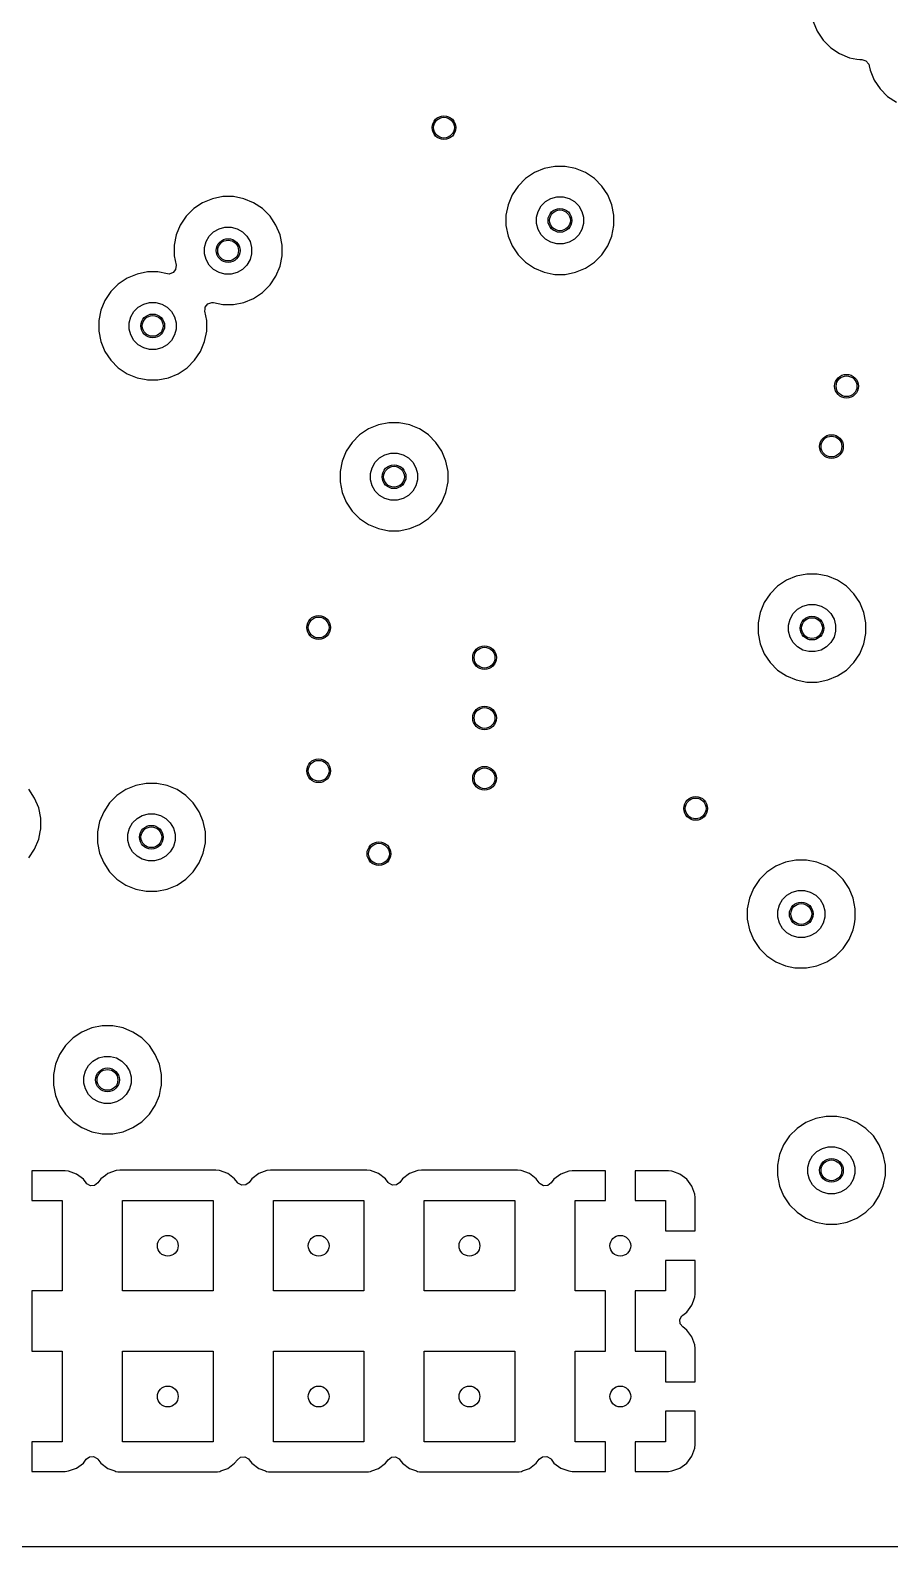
# Model space of a CAD drawing. Extents: x -2.18 to 1.8, y 0.44 to 2.81.
# Drawn here: x -0.631 to -0.061, y 0.435 to 1.441 of the extents above; entities that cross this region are included whole.
import ezdxf

# ---------------------------------------------------------------- set-up
doc = ezdxf.new("R2010")
doc.units = 0
doc.header["$MEASUREMENT"] = 0
doc.layers.add('BLACK', color=7, linetype='CONTINUOUS')

msp = doc.modelspace()

# ---------------------------------------------------------------- linework, layer by layer
at = {"layer": 'BLACK', "linetype": 'CONTINUOUS'}
for p, q in [((-0.1121, 1.4469), (-0.1094, 1.4404)), ((-0.1094, 1.4404), (-0.1094, 1.4404)), ((-0.1094, 1.4404), (-0.1055, 1.4345)), ((-0.1055, 1.4345), (-0.1055, 1.4345)), ((-0.1055, 1.4345), (-0.1005, 1.4295)), ((-0.1005, 1.4295), (-0.1005, 1.4295)), ((-0.1005, 1.4295), (-0.0946, 1.4256)), ((-0.0946, 1.4256), (-0.0946, 1.4256)), ((-0.0946, 1.4256), (-0.0946, 1.4256)), ((-0.0946, 1.4256), (-0.0881, 1.4229)), ((-0.0881, 1.4229), (-0.0831, 1.4219)), ((-0.0831, 1.4219), (-0.0812, 1.4216)), ((-0.0812, 1.4216), (-0.0812, 1.4216)), ((-0.0812, 1.4216), (-0.0812, 1.4216)), ((-0.0812, 1.4216), (-0.0798, 1.4216)), ((-0.0798, 1.4216), (-0.0772, 1.4208)), ((-0.0772, 1.4208), (-0.0753, 1.4187)), ((-0.0753, 1.4187), (-0.075, 1.4176)), ((-0.075, 1.4176), (-0.0744, 1.4146)), ((-0.0744, 1.4146), (-0.0744, 1.4146)), ((-0.0744, 1.4146), (-0.0717, 1.4081)), ((-0.0717, 1.4081), (-0.0717, 1.4081)), ((-0.0717, 1.4081), (-0.0678, 1.4022)), ((-0.0678, 1.4022), (-0.0678, 1.4022)), ((-0.0678, 1.4022), (-0.0628, 1.3972)), ((-0.0628, 1.3972), (-0.0628, 1.3972)), ((-0.0628, 1.3972), (-0.0569, 1.3933)), ((-0.2904, 1.3494), (-0.2969, 1.3467)), ((-0.2835, 1.3508), (-0.2904, 1.3494)), ((-0.2904, 1.3494), (-0.2904, 1.3494)), ((-0.2765, 1.3508), (-0.2835, 1.3508)), ((-0.2835, 1.3508), (-0.2835, 1.3508)), ((-0.2696, 1.3494), (-0.2765, 1.3508)), ((-0.2765, 1.3508), (-0.2765, 1.3508)), ((-0.2631, 1.3467), (-0.2696, 1.3494)), ((-0.2696, 1.3494), (-0.2696, 1.3494)), ((-0.3078, 1.3378), (-0.3117, 1.3319)), ((-0.3028, 1.3428), (-0.3078, 1.3378)), ((-0.3078, 1.3378), (-0.3078, 1.3378)), ((-0.2969, 1.3467), (-0.3028, 1.3428)), ((-0.3028, 1.3428), (-0.3028, 1.3428)), ((-0.2969, 1.3467), (-0.2969, 1.3467)), ((-0.2572, 1.3428), (-0.2631, 1.3467)), ((-0.2631, 1.3467), (-0.2631, 1.3467)), ((-0.2522, 1.3378), (-0.2572, 1.3428)), ((-0.2572, 1.3428), (-0.2572, 1.3428)), ((-0.2483, 1.3319), (-0.2522, 1.3378)), ((-0.2522, 1.3378), (-0.2522, 1.3378)), ((-0.5104, 1.3294), (-0.5169, 1.3267)), ((-0.5035, 1.3308), (-0.5104, 1.3294)), ((-0.5104, 1.3294), (-0.5104, 1.3294)), ((-0.4965, 1.3308), (-0.5035, 1.3308)), ((-0.5035, 1.3308), (-0.5035, 1.3308)), ((-0.4896, 1.3294), (-0.4965, 1.3308)), ((-0.4965, 1.3308), (-0.4965, 1.3308)), ((-0.4831, 1.3267), (-0.4896, 1.3294)), ((-0.4896, 1.3294), (-0.4896, 1.3294)), ((-0.3117, 1.3319), (-0.3144, 1.3254)), ((-0.3117, 1.3319), (-0.3117, 1.3319)), ((-0.2925, 1.3246), (-0.2896, 1.3275)), ((-0.2896, 1.3275), (-0.286, 1.3295)), ((-0.286, 1.3295), (-0.2821, 1.3306)), ((-0.2821, 1.3306), (-0.2779, 1.3306)), ((-0.2779, 1.3306), (-0.274, 1.3295)), ((-0.274, 1.3295), (-0.2704, 1.3275)), ((-0.2704, 1.3275), (-0.2675, 1.3246)), ((-0.2456, 1.3254), (-0.2483, 1.3319)), ((-0.2483, 1.3319), (-0.2483, 1.3319)), ((-0.2483, 1.3319), (-0.2483, 1.3319)), ((-0.5278, 1.3178), (-0.5317, 1.3119)), ((-0.5228, 1.3228), (-0.5278, 1.3178)), ((-0.5278, 1.3178), (-0.5278, 1.3178)), ((-0.5169, 1.3267), (-0.5228, 1.3228)), ((-0.5228, 1.3228), (-0.5228, 1.3228)), ((-0.5169, 1.3267), (-0.5169, 1.3267)), ((-0.4772, 1.3228), (-0.4831, 1.3267)), ((-0.4831, 1.3267), (-0.4831, 1.3267)), ((-0.4729, 1.3185), (-0.4772, 1.3228)), ((-0.4772, 1.3228), (-0.4772, 1.3228)), ((-0.4722, 1.3178), (-0.4729, 1.3185)), ((-0.471, 1.3161), (-0.4722, 1.3178)), ((-0.4722, 1.3178), (-0.4722, 1.3178)), ((-0.3144, 1.3254), (-0.3158, 1.3185)), ((-0.3158, 1.3185), (-0.3158, 1.3115)), ((-0.3144, 1.3254), (-0.3144, 1.3254)), ((-0.2956, 1.3171), (-0.2945, 1.321)), ((-0.2945, 1.321), (-0.2925, 1.3246)), ((-0.2675, 1.3246), (-0.2655, 1.321)), ((-0.2655, 1.321), (-0.2644, 1.3171)), ((-0.2442, 1.3185), (-0.2456, 1.3254)), ((-0.2442, 1.3115), (-0.2442, 1.3185)), ((-0.5317, 1.3119), (-0.5344, 1.3054)), ((-0.5317, 1.3119), (-0.5317, 1.3119)), ((-0.5125, 1.3046), (-0.5096, 1.3075)), ((-0.5096, 1.3075), (-0.506, 1.3095)), ((-0.506, 1.3095), (-0.5021, 1.3106)), ((-0.5021, 1.3106), (-0.4979, 1.3106)), ((-0.4979, 1.3106), (-0.494, 1.3095)), ((-0.494, 1.3095), (-0.4904, 1.3075)), ((-0.4904, 1.3075), (-0.4875, 1.3046)), ((-0.4683, 1.3119), (-0.471, 1.3161)), ((-0.471, 1.3161), (-0.471, 1.3161)), ((-0.4656, 1.3054), (-0.4683, 1.3119)), ((-0.4683, 1.3119), (-0.4683, 1.3119)), ((-0.4683, 1.3119), (-0.4683, 1.3119)), ((-0.3158, 1.3115), (-0.3144, 1.3046)), ((-0.2956, 1.3129), (-0.2956, 1.3171)), ((-0.2945, 1.309), (-0.2956, 1.3129)), ((-0.2925, 1.3054), (-0.2945, 1.309)), ((-0.2655, 1.309), (-0.2675, 1.3054)), ((-0.2644, 1.3129), (-0.2655, 1.309)), ((-0.2644, 1.3171), (-0.2644, 1.3129)), ((-0.2456, 1.3046), (-0.2442, 1.3115)), ((-0.5344, 1.3054), (-0.5358, 1.2985)), ((-0.5358, 1.2985), (-0.5358, 1.2915)), ((-0.5344, 1.3054), (-0.5344, 1.3054)), ((-0.5156, 1.2971), (-0.5145, 1.301)), ((-0.5145, 1.301), (-0.5125, 1.3046)), ((-0.4875, 1.3046), (-0.4855, 1.301)), ((-0.4855, 1.301), (-0.4844, 1.2971)), ((-0.4642, 1.2985), (-0.4656, 1.3054)), ((-0.4642, 1.2915), (-0.4642, 1.2985)), ((-0.3144, 1.3046), (-0.3144, 1.3046)), ((-0.3144, 1.3046), (-0.3117, 1.2981)), ((-0.3117, 1.2981), (-0.3117, 1.2981)), ((-0.3117, 1.2981), (-0.3078, 1.2922)), ((-0.2896, 1.3025), (-0.2925, 1.3054)), ((-0.286, 1.3005), (-0.2896, 1.3025)), ((-0.2821, 1.2994), (-0.286, 1.3005)), ((-0.2779, 1.2994), (-0.2821, 1.2994)), ((-0.274, 1.3005), (-0.2779, 1.2994)), ((-0.2704, 1.3025), (-0.274, 1.3005)), ((-0.2675, 1.3054), (-0.2704, 1.3025)), ((-0.2522, 1.2922), (-0.2483, 1.2981)), ((-0.2483, 1.2981), (-0.2456, 1.3046)), ((-0.5358, 1.2915), (-0.5345, 1.2853)), ((-0.5156, 1.2929), (-0.5156, 1.2971)), ((-0.5145, 1.289), (-0.5156, 1.2929)), ((-0.5125, 1.2854), (-0.5145, 1.289)), ((-0.4855, 1.289), (-0.4875, 1.2854)), ((-0.4844, 1.2929), (-0.4855, 1.289)), ((-0.4844, 1.2971), (-0.4844, 1.2929)), ((-0.4656, 1.2846), (-0.4642, 1.2915)), ((-0.3078, 1.2922), (-0.3078, 1.2922)), ((-0.3078, 1.2922), (-0.3028, 1.2872)), ((-0.3028, 1.2872), (-0.3028, 1.2872)), ((-0.3028, 1.2872), (-0.2969, 1.2833)), ((-0.2631, 1.2833), (-0.2572, 1.2872)), ((-0.2572, 1.2872), (-0.2559, 1.2885)), ((-0.2559, 1.2885), (-0.2522, 1.2922)), ((-0.5604, 1.2794), (-0.5669, 1.2767)), ((-0.5535, 1.2808), (-0.5604, 1.2794)), ((-0.5604, 1.2794), (-0.5604, 1.2794)), ((-0.5465, 1.2808), (-0.5535, 1.2808)), ((-0.5535, 1.2808), (-0.5535, 1.2808)), ((-0.5403, 1.2795), (-0.5465, 1.2808)), ((-0.5465, 1.2808), (-0.5465, 1.2808)), ((-0.5391, 1.2794), (-0.5403, 1.2795)), ((-0.5365, 1.2804), (-0.5391, 1.2794)), ((-0.5348, 1.2825), (-0.5365, 1.2804)), ((-0.5345, 1.2853), (-0.5348, 1.2825)), ((-0.5096, 1.2825), (-0.5125, 1.2854)), ((-0.506, 1.2805), (-0.5096, 1.2825)), ((-0.5021, 1.2794), (-0.506, 1.2805)), ((-0.4979, 1.2794), (-0.5021, 1.2794)), ((-0.494, 1.2805), (-0.4979, 1.2794)), ((-0.4904, 1.2825), (-0.494, 1.2805)), ((-0.4875, 1.2854), (-0.4904, 1.2825)), ((-0.4722, 1.2722), (-0.4683, 1.2781)), ((-0.4683, 1.2781), (-0.4656, 1.2846)), ((-0.2969, 1.2833), (-0.2969, 1.2833)), ((-0.2969, 1.2833), (-0.2969, 1.2833)), ((-0.2969, 1.2833), (-0.2904, 1.2806)), ((-0.2904, 1.2806), (-0.2846, 1.2794)), ((-0.2846, 1.2794), (-0.2835, 1.2792)), ((-0.2835, 1.2792), (-0.2835, 1.2792)), ((-0.2835, 1.2792), (-0.2835, 1.2792)), ((-0.2835, 1.2792), (-0.2765, 1.2792)), ((-0.2765, 1.2792), (-0.2696, 1.2806)), ((-0.2765, 1.2792), (-0.2765, 1.2792)), ((-0.2696, 1.2806), (-0.2631, 1.2833)), ((-0.5778, 1.2678), (-0.5817, 1.2619)), ((-0.5728, 1.2728), (-0.5778, 1.2678)), ((-0.5778, 1.2678), (-0.5778, 1.2678)), ((-0.5669, 1.2767), (-0.5728, 1.2728)), ((-0.5728, 1.2728), (-0.5728, 1.2728)), ((-0.5669, 1.2767), (-0.5669, 1.2767)), ((-0.4831, 1.2633), (-0.4772, 1.2672)), ((-0.4772, 1.2672), (-0.4722, 1.2722)), ((-0.5817, 1.2619), (-0.5844, 1.2554)), ((-0.5817, 1.2619), (-0.5817, 1.2619)), ((-0.5625, 1.2546), (-0.5596, 1.2575)), ((-0.5596, 1.2575), (-0.556, 1.2595)), ((-0.556, 1.2595), (-0.5521, 1.2606)), ((-0.5521, 1.2606), (-0.5479, 1.2606)), ((-0.5479, 1.2606), (-0.544, 1.2595)), ((-0.544, 1.2595), (-0.5404, 1.2575)), ((-0.5404, 1.2575), (-0.5375, 1.2546)), ((-0.5153, 1.2561), (-0.5152, 1.2575)), ((-0.5152, 1.2575), (-0.5144, 1.2586)), ((-0.5152, 1.2575), (-0.5152, 1.2575)), ((-0.5152, 1.2575), (-0.5152, 1.2575)), ((-0.5144, 1.2586), (-0.5135, 1.2596)), ((-0.5135, 1.2597), (-0.5122, 1.2601)), ((-0.5135, 1.2596), (-0.5135, 1.2597)), ((-0.5135, 1.2596), (-0.5135, 1.2596)), ((-0.5122, 1.2601), (-0.5109, 1.2606)), ((-0.5109, 1.2606), (-0.5109, 1.2606)), ((-0.5109, 1.2606), (-0.5109, 1.2606)), ((-0.5109, 1.2606), (-0.5109, 1.2605)), ((-0.5109, 1.2605), (-0.5097, 1.2605)), ((-0.5097, 1.2605), (-0.5035, 1.2592)), ((-0.5035, 1.2592), (-0.5035, 1.2592)), ((-0.5035, 1.2592), (-0.5035, 1.2592)), ((-0.5035, 1.2592), (-0.4965, 1.2592)), ((-0.4965, 1.2592), (-0.4896, 1.2606)), ((-0.4965, 1.2592), (-0.4965, 1.2592)), ((-0.4896, 1.2606), (-0.4831, 1.2633)), ((-0.5844, 1.2554), (-0.5858, 1.2485)), ((-0.5858, 1.2485), (-0.5858, 1.2415)), ((-0.5844, 1.2554), (-0.5844, 1.2554)), ((-0.5656, 1.2471), (-0.5645, 1.251)), ((-0.5656, 1.2429), (-0.5656, 1.2471)), ((-0.5645, 1.251), (-0.5625, 1.2546)), ((-0.5375, 1.2546), (-0.5355, 1.251)), ((-0.5355, 1.251), (-0.5344, 1.2471)), ((-0.5344, 1.2471), (-0.5344, 1.2429)), ((-0.5155, 1.2548), (-0.5153, 1.2561)), ((-0.5155, 1.2547), (-0.5155, 1.2548)), ((-0.5142, 1.2485), (-0.5155, 1.2547)), ((-0.5142, 1.2415), (-0.5142, 1.2485)), ((-0.5142, 1.2485), (-0.5142, 1.2485)), ((-0.5858, 1.2415), (-0.5844, 1.2346)), ((-0.5645, 1.239), (-0.5656, 1.2429)), ((-0.5625, 1.2354), (-0.5645, 1.239)), ((-0.5355, 1.239), (-0.5375, 1.2354)), ((-0.5344, 1.2429), (-0.5355, 1.239)), ((-0.5156, 1.2346), (-0.5142, 1.2415)), ((-0.5844, 1.2346), (-0.5844, 1.2346)), ((-0.5844, 1.2346), (-0.5817, 1.2281)), ((-0.5817, 1.2281), (-0.5817, 1.2281)), ((-0.5817, 1.2281), (-0.5778, 1.2222)), ((-0.5596, 1.2325), (-0.5625, 1.2354)), ((-0.556, 1.2305), (-0.5596, 1.2325)), ((-0.5521, 1.2294), (-0.556, 1.2305)), ((-0.5479, 1.2294), (-0.5521, 1.2294)), ((-0.544, 1.2305), (-0.5479, 1.2294)), ((-0.5404, 1.2325), (-0.544, 1.2305)), ((-0.5375, 1.2354), (-0.5404, 1.2325)), ((-0.5222, 1.2222), (-0.5183, 1.2281)), ((-0.5183, 1.2281), (-0.5156, 1.2346)), ((-0.5778, 1.2222), (-0.5778, 1.2222)), ((-0.5778, 1.2222), (-0.5728, 1.2172)), ((-0.5728, 1.2172), (-0.5728, 1.2172)), ((-0.5728, 1.2172), (-0.5669, 1.2133)), ((-0.5331, 1.2133), (-0.5272, 1.2172)), ((-0.5272, 1.2172), (-0.5222, 1.2222)), ((-0.5669, 1.2133), (-0.5669, 1.2133)), ((-0.5669, 1.2133), (-0.5669, 1.2133)), ((-0.5669, 1.2133), (-0.5604, 1.2106)), ((-0.5604, 1.2106), (-0.5543, 1.2094)), ((-0.5543, 1.2094), (-0.5535, 1.2092)), ((-0.5535, 1.2092), (-0.5535, 1.2092)), ((-0.5535, 1.2092), (-0.5535, 1.2092)), ((-0.5535, 1.2092), (-0.5465, 1.2092)), ((-0.5465, 1.2092), (-0.5396, 1.2106)), ((-0.5465, 1.2092), (-0.5465, 1.2092)), ((-0.5396, 1.2106), (-0.5331, 1.2133)), ((-0.4069, 1.1767), (-0.4128, 1.1728)), ((-0.4004, 1.1794), (-0.4069, 1.1767)), ((-0.4069, 1.1767), (-0.4069, 1.1767)), ((-0.3935, 1.1808), (-0.4004, 1.1794)), ((-0.4004, 1.1794), (-0.4004, 1.1794)), ((-0.3865, 1.1808), (-0.3935, 1.1808)), ((-0.3935, 1.1808), (-0.3935, 1.1808)), ((-0.3796, 1.1794), (-0.3865, 1.1808)), ((-0.3865, 1.1808), (-0.3865, 1.1808)), ((-0.3775, 1.1785), (-0.3796, 1.1794)), ((-0.3796, 1.1794), (-0.3796, 1.1794)), ((-0.3731, 1.1767), (-0.3775, 1.1785)), ((-0.3701, 1.1747), (-0.3731, 1.1767)), ((-0.3731, 1.1767), (-0.3731, 1.1767)), ((-0.4178, 1.1678), (-0.4217, 1.1619)), ((-0.4128, 1.1728), (-0.4178, 1.1678)), ((-0.4178, 1.1678), (-0.4178, 1.1678)), ((-0.4128, 1.1728), (-0.4128, 1.1728)), ((-0.3672, 1.1728), (-0.3701, 1.1747)), ((-0.3622, 1.1678), (-0.3672, 1.1728)), ((-0.3672, 1.1728), (-0.3672, 1.1728)), ((-0.3583, 1.1619), (-0.3622, 1.1678)), ((-0.3622, 1.1678), (-0.3622, 1.1678)), ((-0.4217, 1.1619), (-0.4244, 1.1554)), ((-0.4217, 1.1619), (-0.4217, 1.1619)), ((-0.4025, 1.1546), (-0.3996, 1.1575)), ((-0.3996, 1.1575), (-0.396, 1.1595)), ((-0.396, 1.1595), (-0.3921, 1.1606)), ((-0.3921, 1.1606), (-0.3879, 1.1606)), ((-0.3879, 1.1606), (-0.384, 1.1595)), ((-0.384, 1.1595), (-0.3804, 1.1575)), ((-0.3804, 1.1575), (-0.3775, 1.1546)), ((-0.3556, 1.1554), (-0.3583, 1.1619)), ((-0.3583, 1.1619), (-0.3583, 1.1619)), ((-0.3583, 1.1619), (-0.3583, 1.1619)), ((-0.4244, 1.1554), (-0.4258, 1.1485)), ((-0.4258, 1.1485), (-0.4258, 1.1415)), ((-0.4244, 1.1554), (-0.4244, 1.1554)), ((-0.4056, 1.1471), (-0.4045, 1.151)), ((-0.4056, 1.1429), (-0.4056, 1.1471)), ((-0.4045, 1.151), (-0.4025, 1.1546)), ((-0.3775, 1.1546), (-0.3755, 1.151)), ((-0.3755, 1.151), (-0.3744, 1.1471)), ((-0.3744, 1.1471), (-0.3744, 1.1429)), ((-0.3542, 1.1485), (-0.3556, 1.1554)), ((-0.3542, 1.1415), (-0.3542, 1.1485)), ((-0.4258, 1.1415), (-0.4244, 1.1346)), ((-0.4045, 1.139), (-0.4056, 1.1429)), ((-0.4025, 1.1354), (-0.4045, 1.139)), ((-0.3755, 1.139), (-0.3775, 1.1354)), ((-0.3744, 1.1429), (-0.3755, 1.139)), ((-0.3556, 1.1346), (-0.3542, 1.1415)), ((-0.4244, 1.1346), (-0.4244, 1.1346)), ((-0.4244, 1.1346), (-0.4217, 1.1281)), ((-0.4217, 1.1281), (-0.4217, 1.1281)), ((-0.4217, 1.1281), (-0.4178, 1.1222)), ((-0.3996, 1.1325), (-0.4025, 1.1354)), ((-0.396, 1.1305), (-0.3996, 1.1325)), ((-0.3921, 1.1294), (-0.396, 1.1305)), ((-0.3879, 1.1294), (-0.3921, 1.1294)), ((-0.384, 1.1305), (-0.3879, 1.1294)), ((-0.3804, 1.1325), (-0.384, 1.1305)), ((-0.3775, 1.1354), (-0.3804, 1.1325)), ((-0.3622, 1.1222), (-0.3583, 1.1281)), ((-0.3583, 1.1281), (-0.3556, 1.1346)), ((-0.4178, 1.1222), (-0.4178, 1.1222)), ((-0.4178, 1.1222), (-0.4128, 1.1172)), ((-0.4128, 1.1172), (-0.4128, 1.1172)), ((-0.4128, 1.1172), (-0.4069, 1.1133)), ((-0.3731, 1.1133), (-0.3672, 1.1172)), ((-0.3672, 1.1172), (-0.3622, 1.1222)), ((-0.4069, 1.1133), (-0.4069, 1.1133)), ((-0.4069, 1.1133), (-0.4069, 1.1133)), ((-0.4069, 1.1133), (-0.4004, 1.1106)), ((-0.4004, 1.1106), (-0.3935, 1.1092)), ((-0.3935, 1.1092), (-0.3935, 1.1092)), ((-0.3935, 1.1092), (-0.3935, 1.1092)), ((-0.3935, 1.1092), (-0.3865, 1.1092)), ((-0.3865, 1.1092), (-0.3796, 1.1106)), ((-0.3865, 1.1092), (-0.3865, 1.1092)), ((-0.3796, 1.1106), (-0.3731, 1.1133)), ((-0.1298, 1.0763), (-0.1357, 1.0724)), ((-0.1233, 1.079), (-0.1298, 1.0763)), ((-0.1298, 1.0763), (-0.1298, 1.0763)), ((-0.1164, 1.0803), (-0.1233, 1.079)), ((-0.1233, 1.079), (-0.1233, 1.079)), ((-0.1094, 1.0803), (-0.1164, 1.0803)), ((-0.1164, 1.0803), (-0.1164, 1.0803)), ((-0.1024, 1.079), (-0.1094, 1.0803)), ((-0.1094, 1.0803), (-0.1094, 1.0803)), ((-0.0959, 1.0763), (-0.1024, 1.079)), ((-0.1024, 1.079), (-0.1024, 1.079)), ((-0.0901, 1.0724), (-0.0959, 1.0763)), ((-0.0959, 1.0763), (-0.0959, 1.0763)), ((-0.1407, 1.0674), (-0.1446, 1.0615)), ((-0.1357, 1.0724), (-0.1407, 1.0674)), ((-0.1407, 1.0674), (-0.1407, 1.0674)), ((-0.1357, 1.0724), (-0.1357, 1.0724)), ((-0.0851, 1.0674), (-0.0901, 1.0724)), ((-0.0901, 1.0724), (-0.0901, 1.0724)), ((-0.0812, 1.0615), (-0.0851, 1.0674)), ((-0.0851, 1.0674), (-0.0851, 1.0674)), ((-0.1446, 1.0615), (-0.1473, 1.055)), ((-0.1446, 1.0615), (-0.1446, 1.0615)), ((-0.1254, 1.0542), (-0.1225, 1.0571)), ((-0.1225, 1.0571), (-0.1189, 1.0591)), ((-0.1189, 1.0591), (-0.1149, 1.0602)), ((-0.1149, 1.0602), (-0.1108, 1.0602)), ((-0.1108, 1.0602), (-0.1069, 1.0591)), ((-0.1069, 1.0591), (-0.1033, 1.0571)), ((-0.1033, 1.0571), (-0.1004, 1.0542)), ((-0.0785, 1.055), (-0.0812, 1.0615)), ((-0.0812, 1.0615), (-0.0812, 1.0615)), ((-0.0812, 1.0615), (-0.0812, 1.0615)), ((-0.1473, 1.055), (-0.1486, 1.0481)), ((-0.1486, 1.0481), (-0.1486, 1.041)), ((-0.1473, 1.055), (-0.1473, 1.055)), ((-0.1285, 1.0466), (-0.1274, 1.0506)), ((-0.1285, 1.0425), (-0.1285, 1.0466)), ((-0.1274, 1.0506), (-0.1254, 1.0542)), ((-0.1004, 1.0542), (-0.0983, 1.0506)), ((-0.0983, 1.0506), (-0.0973, 1.0466)), ((-0.0973, 1.0466), (-0.0973, 1.0425)), ((-0.0771, 1.0481), (-0.0785, 1.055)), ((-0.0771, 1.041), (-0.0771, 1.0481)), ((-0.1486, 1.041), (-0.1473, 1.0341)), ((-0.1274, 1.0385), (-0.1285, 1.0425)), ((-0.1254, 1.035), (-0.1274, 1.0385)), ((-0.0983, 1.0385), (-0.1004, 1.035)), ((-0.0973, 1.0425), (-0.0983, 1.0385)), ((-0.0785, 1.0341), (-0.0771, 1.041)), ((-0.1473, 1.0341), (-0.1473, 1.0341)), ((-0.1473, 1.0341), (-0.1446, 1.0276)), ((-0.1446, 1.0276), (-0.1446, 1.0276)), ((-0.1446, 1.0276), (-0.1407, 1.0218)), ((-0.1225, 1.0321), (-0.1254, 1.035)), ((-0.1189, 1.03), (-0.1225, 1.0321)), ((-0.1149, 1.029), (-0.1189, 1.03)), ((-0.1108, 1.029), (-0.1149, 1.029)), ((-0.1069, 1.03), (-0.1108, 1.029)), ((-0.1033, 1.0321), (-0.1069, 1.03)), ((-0.1004, 1.035), (-0.1033, 1.0321)), ((-0.0851, 1.0218), (-0.0812, 1.0276)), ((-0.0812, 1.0276), (-0.0785, 1.0341)), ((-0.1407, 1.0218), (-0.1407, 1.0218)), ((-0.1407, 1.0218), (-0.1357, 1.0168)), ((-0.1357, 1.0168), (-0.1357, 1.0168)), ((-0.1357, 1.0168), (-0.1298, 1.0129)), ((-0.0959, 1.0129), (-0.0901, 1.0168)), ((-0.0901, 1.0168), (-0.0851, 1.0218)), ((-0.1298, 1.0129), (-0.1298, 1.0129)), ((-0.1298, 1.0129), (-0.1298, 1.0129)), ((-0.1298, 1.0129), (-0.1233, 1.0102)), ((-0.1233, 1.0102), (-0.1164, 1.0088)), ((-0.1164, 1.0088), (-0.1164, 1.0088)), ((-0.1164, 1.0088), (-0.1164, 1.0088)), ((-0.1164, 1.0088), (-0.1094, 1.0088)), ((-0.1094, 1.0088), (-0.1024, 1.0102)), ((-0.1094, 1.0088), (-0.1094, 1.0088)), ((-0.1024, 1.0102), (-0.0959, 1.0129)), ((-0.6283, 0.9319), (-0.6322, 0.9378)), ((-0.5678, 0.9375), (-0.5737, 0.9336)), ((-0.5613, 0.9402), (-0.5678, 0.9375)), ((-0.5678, 0.9375), (-0.5678, 0.9375)), ((-0.5544, 0.9416), (-0.5613, 0.9402)), ((-0.5613, 0.9402), (-0.5613, 0.9402)), ((-0.5473, 0.9416), (-0.5544, 0.9416)), ((-0.5544, 0.9416), (-0.5544, 0.9416)), ((-0.5404, 0.9402), (-0.5473, 0.9416)), ((-0.5473, 0.9416), (-0.5473, 0.9416)), ((-0.5339, 0.9375), (-0.5404, 0.9402)), ((-0.5404, 0.9402), (-0.5404, 0.9402)), ((-0.528, 0.9336), (-0.5339, 0.9375)), ((-0.5339, 0.9375), (-0.5339, 0.9375)), ((-0.6256, 0.9254), (-0.6283, 0.9319)), ((-0.6283, 0.9319), (-0.6283, 0.9319)), ((-0.6283, 0.9319), (-0.6283, 0.9319)), ((-0.6242, 0.9185), (-0.6256, 0.9254)), ((-0.5786, 0.9287), (-0.5825, 0.9228)), ((-0.5737, 0.9336), (-0.5786, 0.9287)), ((-0.5786, 0.9287), (-0.5786, 0.9287)), ((-0.5737, 0.9336), (-0.5737, 0.9336)), ((-0.5231, 0.9287), (-0.528, 0.9336)), ((-0.528, 0.9336), (-0.528, 0.9336)), ((-0.5192, 0.9228), (-0.5231, 0.9287)), ((-0.5231, 0.9287), (-0.5231, 0.9287)), ((-0.6242, 0.9115), (-0.6242, 0.9185)), ((-0.5852, 0.9163), (-0.5866, 0.9094)), ((-0.5825, 0.9228), (-0.5852, 0.9163)), ((-0.5852, 0.9163), (-0.5852, 0.9163)), ((-0.5825, 0.9228), (-0.5825, 0.9228)), ((-0.5654, 0.9119), (-0.5633, 0.9154)), ((-0.5633, 0.9154), (-0.5604, 0.9183)), ((-0.5604, 0.9183), (-0.5569, 0.9204)), ((-0.5569, 0.9204), (-0.5529, 0.9215)), ((-0.5529, 0.9215), (-0.5488, 0.9215)), ((-0.5488, 0.9215), (-0.5448, 0.9204)), ((-0.5448, 0.9204), (-0.5413, 0.9183)), ((-0.5413, 0.9183), (-0.5384, 0.9154)), ((-0.5384, 0.9154), (-0.5363, 0.9119)), ((-0.5174, 0.9185), (-0.5192, 0.9228)), ((-0.5192, 0.9228), (-0.5192, 0.9228)), ((-0.5192, 0.9228), (-0.5192, 0.9228)), ((-0.5192, 0.9228), (-0.5192, 0.9228)), ((-0.5165, 0.9163), (-0.5174, 0.9185)), ((-0.5151, 0.9094), (-0.5165, 0.9163)), ((-0.6256, 0.9046), (-0.6247, 0.9094)), ((-0.6247, 0.9094), (-0.6242, 0.9115)), ((-0.5866, 0.9094), (-0.5866, 0.9023)), ((-0.5665, 0.9079), (-0.5654, 0.9119)), ((-0.5665, 0.9038), (-0.5665, 0.9079)), ((-0.5363, 0.9119), (-0.5352, 0.9079)), ((-0.5352, 0.9079), (-0.5352, 0.9038)), ((-0.5151, 0.9023), (-0.5151, 0.9094)), ((-0.6322, 0.8922), (-0.6283, 0.8981)), ((-0.6283, 0.8981), (-0.6256, 0.9046)), ((-0.5866, 0.9023), (-0.5852, 0.8954)), ((-0.5852, 0.8954), (-0.5852, 0.8954)), ((-0.5852, 0.8954), (-0.5825, 0.8889)), ((-0.5654, 0.8998), (-0.5665, 0.9038)), ((-0.5633, 0.8963), (-0.5654, 0.8998)), ((-0.5604, 0.8934), (-0.5633, 0.8963)), ((-0.5384, 0.8963), (-0.5413, 0.8934)), ((-0.5363, 0.8998), (-0.5384, 0.8963)), ((-0.5352, 0.9038), (-0.5363, 0.8998)), ((-0.5192, 0.8889), (-0.5165, 0.8954)), ((-0.5165, 0.8954), (-0.5151, 0.9023)), ((-0.5825, 0.8889), (-0.5825, 0.8889)), ((-0.5825, 0.8889), (-0.5786, 0.883)), ((-0.5569, 0.8913), (-0.5604, 0.8934)), ((-0.5529, 0.8902), (-0.5569, 0.8913)), ((-0.5488, 0.8902), (-0.5529, 0.8902)), ((-0.5448, 0.8913), (-0.5488, 0.8902)), ((-0.5413, 0.8934), (-0.5448, 0.8913)), ((-0.5231, 0.883), (-0.5192, 0.8889)), ((-0.1369, 0.8867), (-0.1428, 0.8828)), ((-0.1304, 0.8894), (-0.1369, 0.8867)), ((-0.1369, 0.8867), (-0.1369, 0.8867)), ((-0.1235, 0.8908), (-0.1304, 0.8894)), ((-0.1304, 0.8894), (-0.1304, 0.8894)), ((-0.1165, 0.8908), (-0.1235, 0.8908)), ((-0.1235, 0.8908), (-0.1235, 0.8908)), ((-0.1096, 0.8894), (-0.1165, 0.8908)), ((-0.1165, 0.8908), (-0.1165, 0.8908)), ((-0.1031, 0.8867), (-0.1096, 0.8894)), ((-0.1096, 0.8894), (-0.1096, 0.8894)), ((-0.0972, 0.8828), (-0.1031, 0.8867)), ((-0.1031, 0.8867), (-0.1031, 0.8867)), ((-0.5786, 0.883), (-0.5786, 0.883)), ((-0.5786, 0.883), (-0.5737, 0.8781)), ((-0.5737, 0.8781), (-0.5737, 0.8781)), ((-0.5737, 0.8781), (-0.5678, 0.8742)), ((-0.5339, 0.8742), (-0.528, 0.8781)), ((-0.528, 0.8781), (-0.5231, 0.883)), ((-0.1478, 0.8778), (-0.1517, 0.8719)), ((-0.1428, 0.8828), (-0.1478, 0.8778)), ((-0.1478, 0.8778), (-0.1478, 0.8778)), ((-0.1428, 0.8828), (-0.1428, 0.8828)), ((-0.0922, 0.8778), (-0.0972, 0.8828)), ((-0.0972, 0.8828), (-0.0972, 0.8828)), ((-0.0883, 0.8719), (-0.0922, 0.8778)), ((-0.0922, 0.8778), (-0.0922, 0.8778)), ((-0.5678, 0.8742), (-0.5678, 0.8742)), ((-0.5678, 0.8742), (-0.5678, 0.8742)), ((-0.5678, 0.8742), (-0.5613, 0.8715)), ((-0.5613, 0.8715), (-0.5544, 0.8701)), ((-0.5544, 0.8701), (-0.5544, 0.8701)), ((-0.5544, 0.8701), (-0.5544, 0.8701)), ((-0.5544, 0.8701), (-0.5473, 0.8701)), ((-0.5473, 0.8701), (-0.5404, 0.8715)), ((-0.5473, 0.8701), (-0.5473, 0.8701)), ((-0.5404, 0.8715), (-0.5339, 0.8742)), ((-0.1544, 0.8654), (-0.1558, 0.8585)), ((-0.1517, 0.8719), (-0.1544, 0.8654)), ((-0.1544, 0.8654), (-0.1544, 0.8654)), ((-0.1517, 0.8719), (-0.1517, 0.8719)), ((-0.1325, 0.8646), (-0.1296, 0.8675)), ((-0.1296, 0.8675), (-0.126, 0.8695)), ((-0.126, 0.8695), (-0.1221, 0.8706)), ((-0.1221, 0.8706), (-0.1179, 0.8706)), ((-0.1179, 0.8706), (-0.114, 0.8695)), ((-0.114, 0.8695), (-0.1104, 0.8675)), ((-0.1104, 0.8675), (-0.1075, 0.8646)), ((-0.0856, 0.8654), (-0.0883, 0.8719)), ((-0.0883, 0.8719), (-0.0883, 0.8719)), ((-0.0883, 0.8719), (-0.0883, 0.8719)), ((-0.0842, 0.8585), (-0.0856, 0.8654)), ((-0.1558, 0.8585), (-0.1558, 0.8515)), ((-0.1356, 0.8571), (-0.1345, 0.861)), ((-0.1356, 0.8529), (-0.1356, 0.8571)), ((-0.1345, 0.861), (-0.1325, 0.8646)), ((-0.1075, 0.8646), (-0.1055, 0.861)), ((-0.1055, 0.861), (-0.1044, 0.8571)), ((-0.1044, 0.8571), (-0.1044, 0.8529)), ((-0.0842, 0.8515), (-0.0842, 0.8585)), ((-0.1558, 0.8515), (-0.1544, 0.8446)), ((-0.1345, 0.849), (-0.1356, 0.8529)), ((-0.1325, 0.8454), (-0.1345, 0.849)), ((-0.1296, 0.8425), (-0.1325, 0.8454)), ((-0.1075, 0.8454), (-0.1104, 0.8425)), ((-0.1055, 0.849), (-0.1075, 0.8454)), ((-0.1044, 0.8529), (-0.1055, 0.849)), ((-0.0856, 0.8446), (-0.0848, 0.8485)), ((-0.0848, 0.8485), (-0.0842, 0.8515)), ((-0.1544, 0.8446), (-0.1544, 0.8446)), ((-0.1544, 0.8446), (-0.1517, 0.8381)), ((-0.1517, 0.8381), (-0.1517, 0.8381)), ((-0.1517, 0.8381), (-0.1478, 0.8322)), ((-0.126, 0.8405), (-0.1296, 0.8425)), ((-0.1221, 0.8394), (-0.126, 0.8405)), ((-0.1179, 0.8394), (-0.1221, 0.8394)), ((-0.114, 0.8405), (-0.1179, 0.8394)), ((-0.1104, 0.8425), (-0.114, 0.8405)), ((-0.0922, 0.8322), (-0.0883, 0.8381)), ((-0.0883, 0.8381), (-0.0856, 0.8446)), ((-0.1478, 0.8322), (-0.1478, 0.8322)), ((-0.1478, 0.8322), (-0.1428, 0.8272)), ((-0.1428, 0.8272), (-0.1428, 0.8272)), ((-0.1428, 0.8272), (-0.1369, 0.8233)), ((-0.1031, 0.8233), (-0.0972, 0.8272)), ((-0.0972, 0.8272), (-0.0922, 0.8322)), ((-0.1369, 0.8233), (-0.1369, 0.8233)), ((-0.1369, 0.8233), (-0.1369, 0.8233)), ((-0.1369, 0.8233), (-0.1304, 0.8206)), ((-0.1304, 0.8206), (-0.1243, 0.8194)), ((-0.1243, 0.8194), (-0.1235, 0.8192)), ((-0.1235, 0.8192), (-0.1235, 0.8192)), ((-0.1235, 0.8192), (-0.1235, 0.8192)), ((-0.1235, 0.8192), (-0.1165, 0.8192)), ((-0.1165, 0.8192), (-0.1096, 0.8206)), ((-0.1165, 0.8192), (-0.1165, 0.8192)), ((-0.1096, 0.8206), (-0.1031, 0.8233)), ((-0.5969, 0.7767), (-0.6028, 0.7728)), ((-0.5904, 0.7794), (-0.5969, 0.7767)), ((-0.5969, 0.7767), (-0.5969, 0.7767)), ((-0.5835, 0.7808), (-0.5904, 0.7794)), ((-0.5904, 0.7794), (-0.5904, 0.7794)), ((-0.5765, 0.7808), (-0.5835, 0.7808)), ((-0.5835, 0.7808), (-0.5835, 0.7808)), ((-0.5696, 0.7794), (-0.5765, 0.7808)), ((-0.5765, 0.7808), (-0.5765, 0.7808)), ((-0.5631, 0.7767), (-0.5696, 0.7794)), ((-0.5696, 0.7794), (-0.5696, 0.7794)), ((-0.5572, 0.7728), (-0.5631, 0.7767)), ((-0.5631, 0.7767), (-0.5631, 0.7767)), ((-0.6078, 0.7678), (-0.6117, 0.7619)), ((-0.6028, 0.7728), (-0.6078, 0.7678)), ((-0.6078, 0.7678), (-0.6078, 0.7678)), ((-0.6028, 0.7728), (-0.6028, 0.7728)), ((-0.5522, 0.7678), (-0.5572, 0.7728)), ((-0.5572, 0.7728), (-0.5572, 0.7728)), ((-0.5483, 0.7619), (-0.5522, 0.7678)), ((-0.5522, 0.7678), (-0.5522, 0.7678)), ((-0.6144, 0.7554), (-0.6158, 0.7485)), ((-0.6117, 0.7619), (-0.6144, 0.7554)), ((-0.6144, 0.7554), (-0.6144, 0.7554)), ((-0.6117, 0.7619), (-0.6117, 0.7619)), ((-0.5945, 0.751), (-0.5925, 0.7546)), ((-0.5925, 0.7546), (-0.5896, 0.7575)), ((-0.5896, 0.7575), (-0.586, 0.7595)), ((-0.586, 0.7595), (-0.5821, 0.7606)), ((-0.5821, 0.7606), (-0.5779, 0.7606)), ((-0.5779, 0.7606), (-0.574, 0.7595)), ((-0.574, 0.7595), (-0.5704, 0.7575)), ((-0.5704, 0.7575), (-0.5675, 0.7546)), ((-0.5675, 0.7546), (-0.5655, 0.751)), ((-0.5456, 0.7554), (-0.5483, 0.7619)), ((-0.5483, 0.7619), (-0.5483, 0.7619)), ((-0.5483, 0.7619), (-0.5483, 0.7619)), ((-0.5442, 0.7485), (-0.5456, 0.7554)), ((-0.6158, 0.7485), (-0.6158, 0.7415)), ((-0.5956, 0.7471), (-0.5945, 0.751)), ((-0.5956, 0.7429), (-0.5956, 0.7471)), ((-0.5655, 0.751), (-0.5644, 0.7471)), ((-0.5644, 0.7471), (-0.5644, 0.7429)), ((-0.5442, 0.7415), (-0.5442, 0.7485)), ((-0.6158, 0.7415), (-0.6144, 0.7346)), ((-0.6144, 0.7346), (-0.6144, 0.7346)), ((-0.6144, 0.7346), (-0.6117, 0.7281)), ((-0.5945, 0.739), (-0.5956, 0.7429)), ((-0.5925, 0.7354), (-0.5945, 0.739)), ((-0.5896, 0.7325), (-0.5925, 0.7354)), ((-0.5675, 0.7354), (-0.5704, 0.7325)), ((-0.5655, 0.739), (-0.5675, 0.7354)), ((-0.5644, 0.7429), (-0.5655, 0.739)), ((-0.5483, 0.7281), (-0.5456, 0.7346)), ((-0.5456, 0.7346), (-0.5448, 0.7385)), ((-0.5448, 0.7385), (-0.5442, 0.7415)), ((-0.6117, 0.7281), (-0.6117, 0.7281)), ((-0.6117, 0.7281), (-0.6078, 0.7222)), ((-0.586, 0.7305), (-0.5896, 0.7325)), ((-0.5821, 0.7294), (-0.586, 0.7305)), ((-0.5779, 0.7294), (-0.5821, 0.7294)), ((-0.574, 0.7305), (-0.5779, 0.7294)), ((-0.5704, 0.7325), (-0.574, 0.7305)), ((-0.5522, 0.7222), (-0.5483, 0.7281)), ((-0.6078, 0.7222), (-0.6078, 0.7222)), ((-0.6078, 0.7222), (-0.6028, 0.7172)), ((-0.6028, 0.7172), (-0.6028, 0.7172)), ((-0.6028, 0.7172), (-0.5969, 0.7133)), ((-0.5631, 0.7133), (-0.5572, 0.7172)), ((-0.5572, 0.7172), (-0.5522, 0.7222)), ((-0.1169, 0.7167), (-0.1228, 0.7128)), ((-0.1104, 0.7194), (-0.1169, 0.7167)), ((-0.1169, 0.7167), (-0.1169, 0.7167)), ((-0.1035, 0.7208), (-0.1104, 0.7194)), ((-0.1104, 0.7194), (-0.1104, 0.7194)), ((-0.0965, 0.7208), (-0.1035, 0.7208)), ((-0.1035, 0.7208), (-0.1035, 0.7208)), ((-0.0896, 0.7194), (-0.0965, 0.7208)), ((-0.0965, 0.7208), (-0.0965, 0.7208)), ((-0.0831, 0.7167), (-0.0896, 0.7194)), ((-0.0896, 0.7194), (-0.0896, 0.7194)), ((-0.0772, 0.7128), (-0.0831, 0.7167)), ((-0.0831, 0.7167), (-0.0831, 0.7167)), ((-0.5969, 0.7133), (-0.5969, 0.7133)), ((-0.5969, 0.7133), (-0.5969, 0.7133)), ((-0.5969, 0.7133), (-0.5904, 0.7106)), ((-0.5904, 0.7106), (-0.5835, 0.7092)), ((-0.5835, 0.7092), (-0.5835, 0.7092)), ((-0.5835, 0.7092), (-0.5835, 0.7092)), ((-0.5835, 0.7092), (-0.5765, 0.7092)), ((-0.5765, 0.7092), (-0.5696, 0.7106)), ((-0.5765, 0.7092), (-0.5765, 0.7092)), ((-0.5696, 0.7106), (-0.5631, 0.7133)), ((-0.1278, 0.7078), (-0.1317, 0.7019)), ((-0.1228, 0.7128), (-0.1278, 0.7078)), ((-0.1278, 0.7078), (-0.1278, 0.7078)), ((-0.1228, 0.7128), (-0.1228, 0.7128)), ((-0.0722, 0.7078), (-0.0772, 0.7128)), ((-0.0772, 0.7128), (-0.0772, 0.7128)), ((-0.0683, 0.7019), (-0.0722, 0.7078)), ((-0.0722, 0.7078), (-0.0722, 0.7078)), ((-0.1344, 0.6954), (-0.1358, 0.6885)), ((-0.1317, 0.7019), (-0.1344, 0.6954)), ((-0.1344, 0.6954), (-0.1344, 0.6954)), ((-0.1317, 0.7019), (-0.1317, 0.7019)), ((-0.1145, 0.691), (-0.1125, 0.6946)), ((-0.1125, 0.6946), (-0.1096, 0.6975)), ((-0.1096, 0.6975), (-0.106, 0.6995)), ((-0.106, 0.6995), (-0.1021, 0.7006)), ((-0.1021, 0.7006), (-0.0979, 0.7006)), ((-0.0979, 0.7006), (-0.094, 0.6995)), ((-0.094, 0.6995), (-0.0904, 0.6975)), ((-0.0904, 0.6975), (-0.0875, 0.6946)), ((-0.0875, 0.6946), (-0.0855, 0.691)), ((-0.0656, 0.6954), (-0.0683, 0.7019)), ((-0.0683, 0.7019), (-0.0683, 0.7019)), ((-0.0683, 0.7019), (-0.0683, 0.7019)), ((-0.0642, 0.6885), (-0.0656, 0.6954)), ((-0.6081, 0.6847), (-0.6302, 0.6847)), ((-0.6302, 0.6847), (-0.6302, 0.665)), ((-0.6058, 0.6844), (-0.6081, 0.6847)), ((-0.6005, 0.6825), (-0.6058, 0.6844)), ((-0.6058, 0.6844), (-0.6058, 0.6844)), ((-0.5743, 0.6848), (-0.5797, 0.6828)), ((-0.5719, 0.685), (-0.5743, 0.6848)), ((-0.5743, 0.6848), (-0.5743, 0.6848)), ((-0.5081, 0.685), (-0.5719, 0.685)), ((-0.5719, 0.685), (-0.5719, 0.685)), ((-0.5057, 0.6848), (-0.5081, 0.685)), ((-0.5081, 0.685), (-0.5081, 0.685)), ((-0.5003, 0.6828), (-0.5057, 0.6848)), ((-0.4743, 0.6848), (-0.4797, 0.6828)), ((-0.4719, 0.685), (-0.4743, 0.6848)), ((-0.4743, 0.6848), (-0.4743, 0.6848)), ((-0.4081, 0.685), (-0.4719, 0.685)), ((-0.4719, 0.685), (-0.4719, 0.685)), ((-0.4057, 0.6848), (-0.4081, 0.685)), ((-0.4081, 0.685), (-0.4081, 0.685)), ((-0.4003, 0.6828), (-0.4057, 0.6848)), ((-0.3743, 0.6848), (-0.3797, 0.6828)), ((-0.3719, 0.685), (-0.3743, 0.6848)), ((-0.3743, 0.6848), (-0.3743, 0.6848)), ((-0.3081, 0.685), (-0.3719, 0.685)), ((-0.3719, 0.685), (-0.3719, 0.685)), ((-0.3057, 0.6848), (-0.3081, 0.685)), ((-0.3081, 0.685), (-0.3081, 0.685)), ((-0.3003, 0.6828), (-0.3057, 0.6848)), ((-0.2742, 0.6844), (-0.2795, 0.6825)), ((-0.2719, 0.6847), (-0.2742, 0.6844)), ((-0.2742, 0.6844), (-0.2742, 0.6844)), ((-0.2498, 0.6847), (-0.2719, 0.6847)), ((-0.2498, 0.665), (-0.2498, 0.6847)), ((-0.2081, 0.6847), (-0.2302, 0.6847)), ((-0.2302, 0.6847), (-0.2302, 0.665)), ((-0.2058, 0.6844), (-0.2081, 0.6847)), ((-0.2051, 0.6842), (-0.2058, 0.6844)), ((-0.2058, 0.6844), (-0.2058, 0.6844)), ((-0.2005, 0.6825), (-0.2051, 0.6842)), ((-0.1358, 0.6885), (-0.1358, 0.6815)), ((-0.1156, 0.6871), (-0.1145, 0.691)), ((-0.1156, 0.6829), (-0.1156, 0.6871)), ((-0.0855, 0.691), (-0.0844, 0.6871)), ((-0.0844, 0.6871), (-0.0844, 0.6829)), ((-0.0642, 0.6815), (-0.0642, 0.6885)), ((-0.0642, 0.6885), (-0.0642, 0.6885)), ((-0.5959, 0.6791), (-0.6005, 0.6825)), ((-0.6005, 0.6825), (-0.6005, 0.6825)), ((-0.5941, 0.6766), (-0.5959, 0.6791)), ((-0.5937, 0.6761), (-0.5941, 0.6766)), ((-0.5912, 0.6748), (-0.5937, 0.6761)), ((-0.5885, 0.675), (-0.5912, 0.6748)), ((-0.5863, 0.6766), (-0.5885, 0.675)), ((-0.5843, 0.6793), (-0.5863, 0.6766)), ((-0.5814, 0.6815), (-0.5843, 0.6793)), ((-0.5843, 0.6793), (-0.5843, 0.6793)), ((-0.5843, 0.6793), (-0.5843, 0.6793)), ((-0.5797, 0.6828), (-0.5814, 0.6815)), ((-0.4957, 0.6793), (-0.5003, 0.6828)), ((-0.5003, 0.6828), (-0.5003, 0.6828)), ((-0.4939, 0.6769), (-0.4957, 0.6793)), ((-0.4957, 0.6793), (-0.4957, 0.6793)), ((-0.4957, 0.6793), (-0.4957, 0.6793)), ((-0.4935, 0.6764), (-0.4939, 0.6769)), ((-0.491, 0.6751), (-0.4935, 0.6764)), ((-0.4883, 0.6753), (-0.491, 0.6751)), ((-0.4861, 0.6769), (-0.4883, 0.6753)), ((-0.4843, 0.6793), (-0.4861, 0.6769)), ((-0.4797, 0.6828), (-0.4843, 0.6793)), ((-0.3957, 0.6793), (-0.4003, 0.6828)), ((-0.4003, 0.6828), (-0.4003, 0.6828)), ((-0.3939, 0.6769), (-0.3957, 0.6793)), ((-0.3957, 0.6793), (-0.3957, 0.6793)), ((-0.3957, 0.6793), (-0.3957, 0.6793)), ((-0.3935, 0.6764), (-0.3939, 0.6769)), ((-0.391, 0.6751), (-0.3935, 0.6764)), ((-0.3883, 0.6753), (-0.391, 0.6751)), ((-0.3861, 0.6769), (-0.3883, 0.6753)), ((-0.3843, 0.6793), (-0.3861, 0.6769)), ((-0.3797, 0.6828), (-0.3843, 0.6793)), ((-0.2957, 0.6793), (-0.3003, 0.6828)), ((-0.3003, 0.6828), (-0.3003, 0.6828)), ((-0.2937, 0.6766), (-0.2957, 0.6793)), ((-0.2932, 0.6761), (-0.2937, 0.6766)), ((-0.2908, 0.6748), (-0.2932, 0.6761)), ((-0.2881, 0.675), (-0.2908, 0.6748)), ((-0.2859, 0.6766), (-0.2881, 0.675)), ((-0.2841, 0.6791), (-0.2859, 0.6766)), ((-0.2795, 0.6825), (-0.2841, 0.6791)), ((-0.2795, 0.6825), (-0.2795, 0.6825)), ((-0.1959, 0.6791), (-0.2005, 0.6825)), ((-0.2005, 0.6825), (-0.2005, 0.6825)), ((-0.1925, 0.6745), (-0.1959, 0.6791)), ((-0.1959, 0.6791), (-0.1959, 0.6791)), ((-0.1906, 0.6692), (-0.1925, 0.6745)), ((-0.1925, 0.6745), (-0.1925, 0.6745)), ((-0.1358, 0.6815), (-0.1344, 0.6746)), ((-0.1344, 0.6746), (-0.1344, 0.6746)), ((-0.1344, 0.6746), (-0.1317, 0.6681)), ((-0.1145, 0.679), (-0.1156, 0.6829)), ((-0.1125, 0.6754), (-0.1145, 0.679)), ((-0.1096, 0.6725), (-0.1125, 0.6754)), ((-0.0875, 0.6754), (-0.0904, 0.6725)), ((-0.0855, 0.679), (-0.0875, 0.6754)), ((-0.0844, 0.6829), (-0.0855, 0.679)), ((-0.0683, 0.6681), (-0.0656, 0.6746)), ((-0.0656, 0.6746), (-0.0642, 0.6815)), ((-0.6302, 0.665), (-0.61, 0.665)), ((-0.61, 0.665), (-0.61, 0.605)), ((-0.57, 0.605), (-0.57, 0.665)), ((-0.57, 0.665), (-0.51, 0.665)), ((-0.51, 0.665), (-0.51, 0.605)), ((-0.47, 0.605), (-0.47, 0.665)), ((-0.47, 0.665), (-0.41, 0.665)), ((-0.41, 0.665), (-0.41, 0.605)), ((-0.37, 0.605), (-0.37, 0.665)), ((-0.37, 0.665), (-0.31, 0.665)), ((-0.31, 0.665), (-0.31, 0.605)), ((-0.27, 0.605), (-0.27, 0.665)), ((-0.27, 0.665), (-0.2498, 0.665)), ((-0.2302, 0.665), (-0.21, 0.665)), ((-0.21, 0.665), (-0.21, 0.6448)), ((-0.1903, 0.6669), (-0.1906, 0.6692)), ((-0.1906, 0.6692), (-0.1906, 0.6692)), ((-0.1903, 0.6448), (-0.1903, 0.6669)), ((-0.1903, 0.6669), (-0.1903, 0.6669)), ((-0.1317, 0.6681), (-0.1317, 0.6681)), ((-0.1317, 0.6681), (-0.1278, 0.6622)), ((-0.106, 0.6705), (-0.1096, 0.6725)), ((-0.1021, 0.6694), (-0.106, 0.6705)), ((-0.0979, 0.6694), (-0.1021, 0.6694)), ((-0.094, 0.6705), (-0.0979, 0.6694)), ((-0.0904, 0.6725), (-0.094, 0.6705)), ((-0.0722, 0.6622), (-0.0683, 0.6681)), ((-0.1278, 0.6622), (-0.1278, 0.6622)), ((-0.1278, 0.6622), (-0.1228, 0.6572)), ((-0.1228, 0.6572), (-0.1228, 0.6572)), ((-0.1228, 0.6572), (-0.1169, 0.6533)), ((-0.0831, 0.6533), (-0.0772, 0.6572)), ((-0.0772, 0.6572), (-0.0722, 0.6622)), ((-0.21, 0.6448), (-0.1903, 0.6448)), ((-0.1169, 0.6533), (-0.1169, 0.6533)), ((-0.1169, 0.6533), (-0.1169, 0.6533)), ((-0.1169, 0.6533), (-0.1104, 0.6506)), ((-0.1104, 0.6506), (-0.1035, 0.6492)), ((-0.1035, 0.6492), (-0.1035, 0.6492)), ((-0.1035, 0.6492), (-0.1035, 0.6492)), ((-0.1035, 0.6492), (-0.0965, 0.6492)), ((-0.0965, 0.6492), (-0.0896, 0.6506)), ((-0.0965, 0.6492), (-0.0965, 0.6492)), ((-0.0896, 0.6506), (-0.0831, 0.6533)), ((-0.1903, 0.6252), (-0.21, 0.6252)), ((-0.21, 0.6252), (-0.21, 0.605)), ((-0.1903, 0.6031), (-0.1903, 0.6252)), ((-0.61, 0.605), (-0.6302, 0.605)), ((-0.6302, 0.605), (-0.6302, 0.565)), ((-0.51, 0.605), (-0.57, 0.605)), ((-0.41, 0.605), (-0.47, 0.605)), ((-0.31, 0.605), (-0.37, 0.605)), ((-0.2498, 0.605), (-0.27, 0.605)), ((-0.2498, 0.565), (-0.2498, 0.605)), ((-0.21, 0.605), (-0.2302, 0.605)), ((-0.2302, 0.605), (-0.2302, 0.565)), ((-0.1959, 0.5909), (-0.1925, 0.5955)), ((-0.1925, 0.5955), (-0.1914, 0.5985)), ((-0.1925, 0.5955), (-0.1925, 0.5955)), ((-0.1914, 0.5985), (-0.1907, 0.6005)), ((-0.1907, 0.6005), (-0.1906, 0.6008)), ((-0.1907, 0.6005), (-0.1907, 0.6005)), ((-0.1906, 0.6008), (-0.1903, 0.6031)), ((-0.1906, 0.6008), (-0.1906, 0.6008)), ((-0.1903, 0.6031), (-0.1903, 0.6031)), ((-0.2005, 0.586), (-0.1992, 0.5885)), ((-0.2003, 0.5833), (-0.2005, 0.586)), ((-0.1986, 0.5811), (-0.2003, 0.5833)), ((-0.1992, 0.5885), (-0.1986, 0.5889)), ((-0.1986, 0.5889), (-0.1959, 0.5909)), ((-0.1959, 0.5791), (-0.1986, 0.5811)), ((-0.1925, 0.5745), (-0.1959, 0.5791)), ((-0.1906, 0.5692), (-0.1925, 0.5745)), ((-0.1925, 0.5745), (-0.1925, 0.5745)), ((-0.6302, 0.565), (-0.61, 0.565)), ((-0.61, 0.565), (-0.61, 0.505)), ((-0.57, 0.505), (-0.57, 0.565)), ((-0.57, 0.565), (-0.51, 0.565)), ((-0.51, 0.565), (-0.51, 0.505)), ((-0.47, 0.505), (-0.47, 0.565)), ((-0.47, 0.565), (-0.41, 0.565)), ((-0.41, 0.565), (-0.41, 0.505)), ((-0.37, 0.505), (-0.37, 0.565)), ((-0.37, 0.565), (-0.31, 0.565)), ((-0.31, 0.565), (-0.31, 0.505)), ((-0.27, 0.505), (-0.27, 0.565)), ((-0.27, 0.565), (-0.2498, 0.565)), ((-0.2302, 0.565), (-0.21, 0.565)), ((-0.21, 0.565), (-0.21, 0.5448)), ((-0.1903, 0.5669), (-0.1906, 0.5692)), ((-0.1906, 0.5692), (-0.1906, 0.5692)), ((-0.1903, 0.5448), (-0.1903, 0.5669)), ((-0.1903, 0.5669), (-0.1903, 0.5669)), ((-0.21, 0.5448), (-0.1903, 0.5448)), ((-0.1903, 0.5252), (-0.21, 0.5252)), ((-0.21, 0.5252), (-0.21, 0.505)), ((-0.1903, 0.5031), (-0.1903, 0.5252)), ((-0.61, 0.505), (-0.6302, 0.505)), ((-0.6302, 0.505), (-0.6302, 0.4853)), ((-0.51, 0.505), (-0.57, 0.505)), ((-0.41, 0.505), (-0.47, 0.505)), ((-0.31, 0.505), (-0.37, 0.505)), ((-0.2498, 0.505), (-0.27, 0.505)), ((-0.2498, 0.4853), (-0.2498, 0.505)), ((-0.21, 0.505), (-0.2302, 0.505)), ((-0.2302, 0.505), (-0.2302, 0.4853)), ((-0.1906, 0.5008), (-0.1903, 0.5031)), ((-0.1903, 0.5031), (-0.1903, 0.5031)), ((-0.5959, 0.4909), (-0.5941, 0.4934)), ((-0.5941, 0.4934), (-0.5919, 0.495)), ((-0.5919, 0.495), (-0.5892, 0.4952)), ((-0.5892, 0.4952), (-0.5868, 0.4939)), ((-0.5868, 0.4939), (-0.5863, 0.4934)), ((-0.5863, 0.4934), (-0.5843, 0.4907)), ((-0.4957, 0.4907), (-0.4939, 0.4931)), ((-0.4939, 0.4931), (-0.4917, 0.4947)), ((-0.4917, 0.4947), (-0.489, 0.4949)), ((-0.489, 0.4949), (-0.4865, 0.4936)), ((-0.4865, 0.4936), (-0.4861, 0.4931)), ((-0.4861, 0.4931), (-0.4843, 0.4907)), ((-0.3957, 0.4907), (-0.3939, 0.4931)), ((-0.3939, 0.4931), (-0.3917, 0.4947)), ((-0.3917, 0.4947), (-0.389, 0.4949)), ((-0.389, 0.4949), (-0.3865, 0.4936)), ((-0.3865, 0.4936), (-0.3861, 0.4931)), ((-0.3861, 0.4931), (-0.3843, 0.4907)), ((-0.2957, 0.4907), (-0.2937, 0.4934)), ((-0.2937, 0.4934), (-0.2915, 0.495)), ((-0.2915, 0.495), (-0.2888, 0.4952)), ((-0.2888, 0.4952), (-0.2863, 0.4939)), ((-0.2863, 0.4939), (-0.2859, 0.4934)), ((-0.2859, 0.4934), (-0.2841, 0.4909)), ((-0.1959, 0.4909), (-0.1925, 0.4955)), ((-0.1925, 0.4955), (-0.1906, 0.5008)), ((-0.1925, 0.4955), (-0.1925, 0.4955)), ((-0.1906, 0.5008), (-0.1906, 0.5008)), ((-0.6302, 0.4853), (-0.6081, 0.4853)), ((-0.6081, 0.4853), (-0.6058, 0.4856)), ((-0.6081, 0.4853), (-0.6081, 0.4853)), ((-0.6058, 0.4856), (-0.6005, 0.4875)), ((-0.6058, 0.4856), (-0.6058, 0.4856)), ((-0.6005, 0.4875), (-0.5959, 0.4909)), ((-0.6005, 0.4875), (-0.6005, 0.4875)), ((-0.5959, 0.4909), (-0.5959, 0.4909)), ((-0.5843, 0.4907), (-0.5797, 0.4872)), ((-0.5797, 0.4872), (-0.5752, 0.4856)), ((-0.5752, 0.4856), (-0.5745, 0.4853)), ((-0.5745, 0.4853), (-0.5743, 0.4852)), ((-0.5743, 0.4852), (-0.5732, 0.4851)), ((-0.5732, 0.4851), (-0.5719, 0.485)), ((-0.5719, 0.485), (-0.5719, 0.485)), ((-0.5719, 0.485), (-0.5081, 0.485)), ((-0.5081, 0.485), (-0.507, 0.4851)), ((-0.5081, 0.485), (-0.5081, 0.485)), ((-0.507, 0.4851), (-0.5057, 0.4852)), ((-0.5057, 0.4852), (-0.5055, 0.4853)), ((-0.5055, 0.4853), (-0.5048, 0.4856)), ((-0.5048, 0.4856), (-0.5003, 0.4872)), ((-0.5003, 0.4872), (-0.4957, 0.4907)), ((-0.4843, 0.4907), (-0.4797, 0.4872)), ((-0.4797, 0.4872), (-0.4752, 0.4856)), ((-0.4752, 0.4856), (-0.4745, 0.4853)), ((-0.4745, 0.4853), (-0.4743, 0.4852)), ((-0.4743, 0.4852), (-0.4732, 0.4851)), ((-0.4732, 0.4851), (-0.4719, 0.485)), ((-0.4719, 0.485), (-0.4719, 0.485)), ((-0.4719, 0.485), (-0.4081, 0.485)), ((-0.4081, 0.485), (-0.407, 0.4851)), ((-0.4081, 0.485), (-0.4081, 0.485)), ((-0.407, 0.4851), (-0.4057, 0.4852)), ((-0.4057, 0.4852), (-0.4055, 0.4853)), ((-0.4055, 0.4853), (-0.4048, 0.4856)), ((-0.4048, 0.4856), (-0.4003, 0.4872)), ((-0.4003, 0.4872), (-0.3957, 0.4907)), ((-0.3843, 0.4907), (-0.3797, 0.4872)), ((-0.3797, 0.4872), (-0.3752, 0.4856)), ((-0.3752, 0.4856), (-0.3745, 0.4853)), ((-0.3745, 0.4853), (-0.3743, 0.4852)), ((-0.3743, 0.4852), (-0.3732, 0.4851)), ((-0.3732, 0.4851), (-0.3719, 0.485)), ((-0.3719, 0.485), (-0.3719, 0.485)), ((-0.3719, 0.485), (-0.3081, 0.485)), ((-0.3081, 0.485), (-0.307, 0.4851)), ((-0.3081, 0.485), (-0.3081, 0.485)), ((-0.307, 0.4851), (-0.3057, 0.4852)), ((-0.3057, 0.4852), (-0.3055, 0.4853)), ((-0.3055, 0.4853), (-0.3048, 0.4856)), ((-0.3048, 0.4856), (-0.3003, 0.4872)), ((-0.3003, 0.4872), (-0.2957, 0.4907)), ((-0.2841, 0.4909), (-0.2795, 0.4875)), ((-0.2795, 0.4875), (-0.2795, 0.4875)), ((-0.2795, 0.4875), (-0.2742, 0.4856)), ((-0.2742, 0.4856), (-0.2742, 0.4856)), ((-0.2742, 0.4856), (-0.2719, 0.4853)), ((-0.2719, 0.4853), (-0.2719, 0.4853)), ((-0.2719, 0.4853), (-0.2498, 0.4853)), ((-0.2302, 0.4853), (-0.2081, 0.4853)), ((-0.2081, 0.4853), (-0.2058, 0.4856)), ((-0.2081, 0.4853), (-0.2081, 0.4853)), ((-0.2058, 0.4856), (-0.2005, 0.4875)), ((-0.2058, 0.4856), (-0.2058, 0.4856)), ((-0.2005, 0.4875), (-0.1959, 0.4909)), ((-0.2005, 0.4875), (-0.2005, 0.4875)), ((-0.1959, 0.4909), (-0.1959, 0.4909)), ((1.7947, 0.4354), (-2.1747, 0.4354))]:
    msp.add_line(p, q, dxfattribs=at)
at = {"layer": 'BLACK'}
for centre, radius in [((-0.3569, 1.3765), 0.00787), ((-0.28, 1.315), 0.00787), ((-0.5, 1.295), 0.00787), ((-0.55, 1.245), 0.00787), ((-0.09, 1.205), 0.00787), ((-0.1, 1.165), 0.00787), ((-0.39, 1.145), 0.00787), ((-0.44, 1.045), 0.00787), ((-0.1129, 1.0446), 0.00787), ((-0.33, 1.025), 0.00787), ((-0.33, 0.985), 0.00787), ((-0.44, 0.95), 0.00787), ((-0.33, 0.945), 0.00787), ((-0.19, 0.925), 0.00787), ((-0.5509, 0.9059), 0.00787), ((-0.4, 0.895), 0.00787), ((-0.12, 0.855), 0.00787), ((-0.58, 0.745), 0.00787), ((-0.1, 0.685), 0.00787), ((-0.54, 0.635), 0.00689), ((-0.44, 0.635), 0.00689), ((-0.34, 0.635), 0.00689), ((-0.24, 0.635), 0.00689), ((-0.54, 0.535), 0.00689), ((-0.44, 0.535), 0.00689), ((-0.34, 0.535), 0.00689), ((-0.24, 0.535), 0.00689)]:
    msp.add_circle(centre, radius, dxfattribs=at)
at = {"layer": 'WHITE'}
for centre in [(-0.3569, 1.3765), (-0.28, 1.315), (-0.5, 1.295), (-0.55, 1.245), (-0.09, 1.205), (-0.1, 1.165), (-0.39, 1.145), (-0.44, 1.045), (-0.1129, 1.0446), (-0.33, 1.025), (-0.33, 0.985), (-0.44, 0.95), (-0.33, 0.945), (-0.19, 0.925), (-0.5509, 0.9059), (-0.4, 0.895), (-0.12, 0.855), (-0.58, 0.745), (-0.1, 0.685), (-0.54, 0.635), (-0.44, 0.635), (-0.34, 0.635), (-0.24, 0.635), (-0.54, 0.535), (-0.44, 0.535), (-0.34, 0.535), (-0.24, 0.535)]:
    msp.add_circle(centre, 0.00689, dxfattribs=at)

doc.saveas('drawing.dxf')
